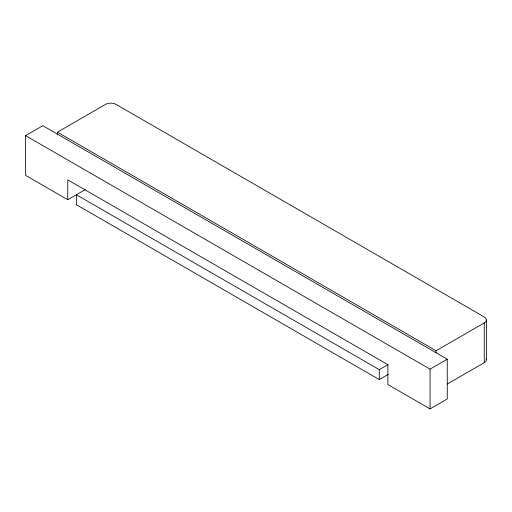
<?xml version="1.0" encoding="UTF-8"?>
<svg xmlns="http://www.w3.org/2000/svg" width="512" height="512" viewBox="0 0 512 512"><rect width="100%" height="100%" fill="white"/><g stroke="black" fill="none" stroke-linecap="round" stroke-linejoin="round"><path stroke-width="0.77" d="M25.6 135.642L42.81 125.702L447.258 359.213L447.258 398.957L430.048 408.896L387.885 384.55L387.885 364.678L67.763 179.859L67.763 199.731L25.6 175.386L25.6 135.642L430.048 369.146L447.258 359.213M57.44 134.15L57.44 132.166L105.632 104.339A7.302 4.218 0 0 1 115.955 104.339L484.262 316.979A7.302 4.218 0 0 1 484.262 322.944L484.262 362.688L447.341 384.006M67.763 199.731L85.318 189.594M388.224 374.413L379.277 379.584L76.371 204.698L76.371 194.765L379.277 369.645L388.224 364.48M57.44 132.166L436.07 350.765L484.262 322.944M486.4 319.962L486.4 359.706M436.07 350.765L436.07 352.755M430.048 369.146L430.048 408.896M379.277 369.645L379.277 379.584M486.15 358.618A7.302 4.218 0 0 1 484.262 362.688"/></g></svg>
